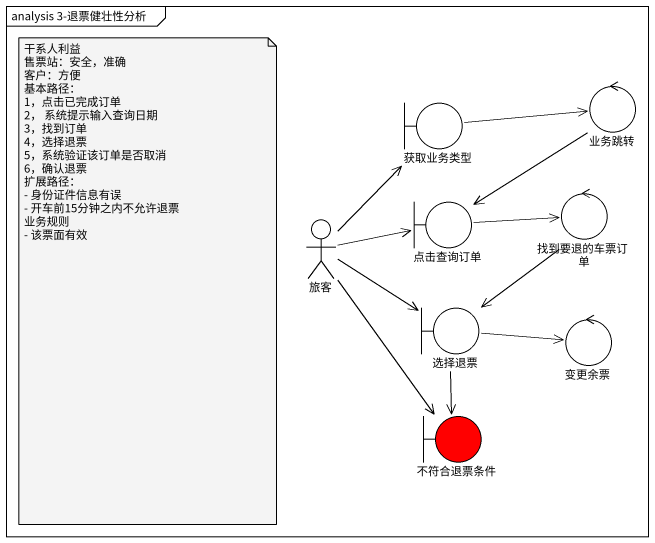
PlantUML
@startuml
mainframe analysis 3-退票健壮性分析
control 业务跳转
boundary 获取业务类型
control 找到要退的车票订单
actor 旅客
boundary 点击查询订单
boundary 选择退票
control 变更余票
boundary 不符合退票条件 #FF0000
业务跳转 --> 点击查询订单
获取业务类型 -right-> 业务跳转
找到要退的车票订单 --> 选择退票
旅客 -up-> 获取业务类型
旅客 -right-> 点击查询订单
旅客 -right-> 选择退票
旅客 --> 不符合退票条件
点击查询订单 -right-> 找到要退的车票订单
选择退票 -right-> 变更余票
选择退票 --> 不符合退票条件
note as N1
  干系人利益
  售票站：安全，准确
  客户：方便
  基本路径：
  1，点击已完成订单
  2， 系统提示输入查询日期
  3，找到订单
  4，选择退票
  5，系统验证该订单是否取消
  6，确认退票
  扩展路径：
  - 身份证件信息有误
  - 开车前15分钟之内不允许退票
  业务规则
  - 该票面有效
end note
@enduml
